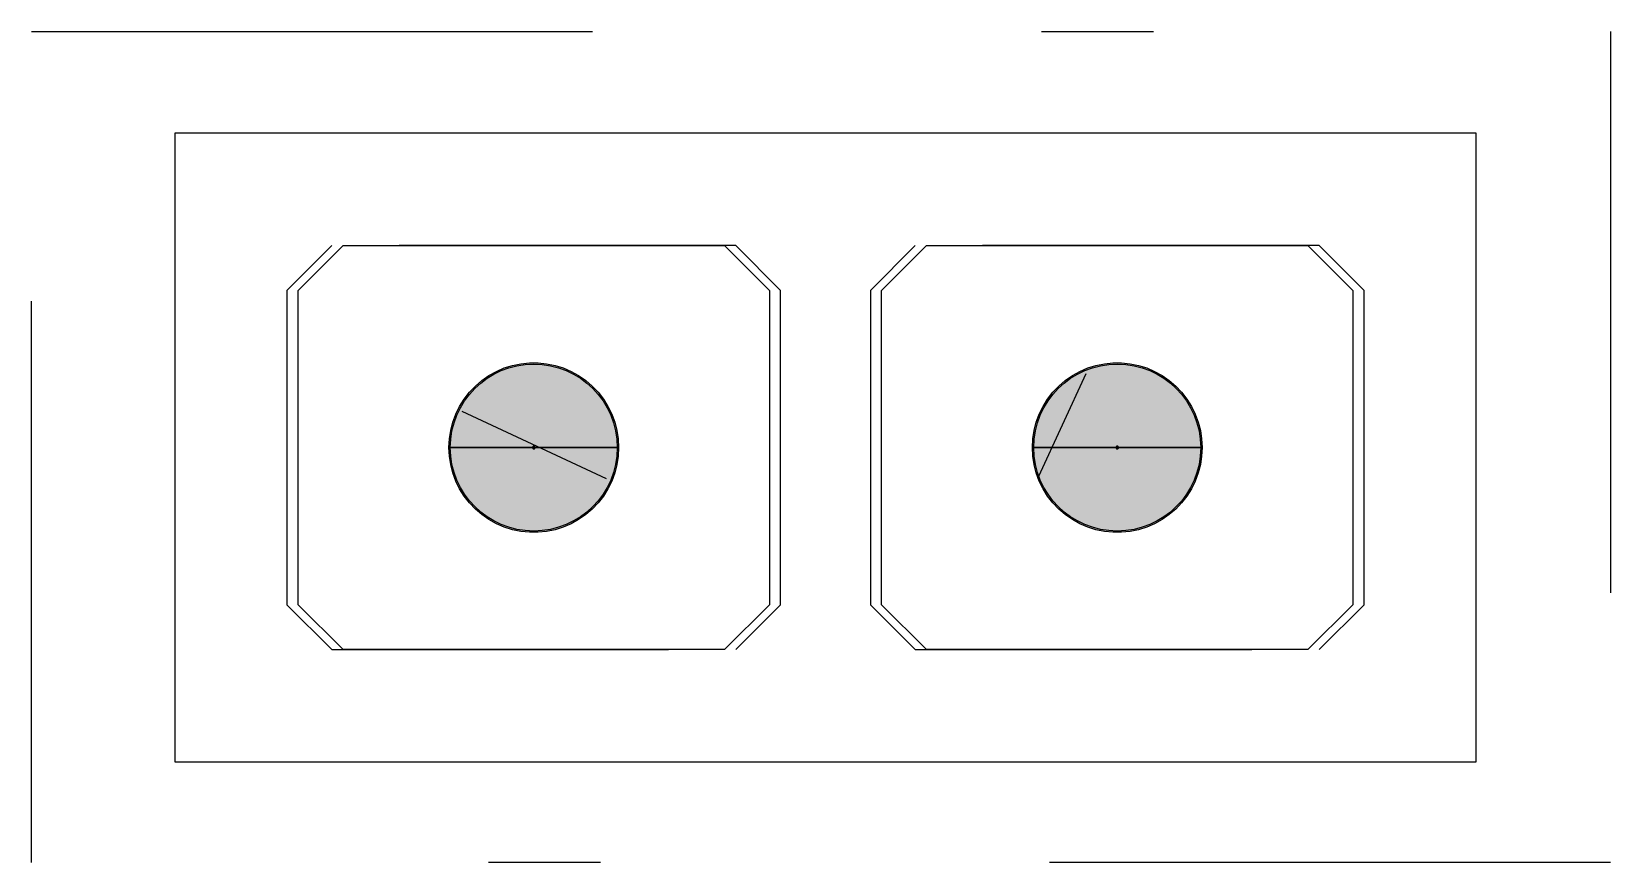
# Model space of a CAD drawing. Extents: x 0 to 119, y 0 to 84.
# Drawn here: x 108.627 to 110.034, y 41.449 to 42.189 of the extents above; entities that cross this region are included whole.
import ezdxf

# ---------------------------------------------------------------- set-up
doc = ezdxf.new("R2010")
doc.units = 0
doc.header["$MEASUREMENT"] = 0
doc.linetypes.add('ESTILO_TQS_0003', pattern=[1.5, 0.5, -0.4, 0.1, -0.5])
doc.linetypes.add('ESTILO_TQS_0005', pattern=[0.4, 0.3, -0.1])
for name, color, linetype in [('15', 12, 'CONTINUOUS'), ('17', 90, 'CONTINUOUS'), ('27', 250, 'CONTINUOUS'), ('40', 7, 'CONTINUOUS')]:
    doc.layers.add(name, color=color, linetype=linetype)

msp = doc.modelspace()

# ---------------------------------------------------------------- linework, layer by layer
at = {"layer": '15', "color": 12, "linetype": 'ESTILO_TQS_0003'}
msp.add_lwpolyline([(108.627026, 42.189463), (110.034129, 42.189463), (110.034129, 41.44925), (108.627026, 41.44925), (108.627026, 42.189463)], dxfattribs=at)
at = {"layer": '17', "color": 90, "linetype": 'Continuous'}
for p, q in [((108.864602, 41.958856), (108.904602, 41.998856)), ((108.904602, 41.998856), (109.244602, 41.998856)), ((109.244602, 41.998856), (109.284602, 41.958857)), ((109.384602, 41.958856), (109.424602, 41.998856)), ((109.424602, 41.998856), (109.764602, 41.998856)), ((109.764602, 41.998856), (109.804602, 41.958856)), ((108.864602, 41.678856), (108.864602, 41.958856)), ((109.284602, 41.958857), (109.284602, 41.678856)), ((109.384602, 41.678856), (109.384602, 41.958856)), ((109.804602, 41.958856), (109.804602, 41.678856)), ((109.524689, 41.79341), (109.566919, 41.884967)), ((109.010552, 41.85129), (109.139006, 41.791391)), ((108.904602, 41.638856), (108.864602, 41.678856)), ((109.284602, 41.678856), (109.244602, 41.638856)), ((109.424602, 41.638856), (109.384602, 41.678856)), ((109.804602, 41.678856), (109.764602, 41.638856)), ((109.244602, 41.638856), (108.904602, 41.638856)), ((109.764602, 41.638856), (109.424602, 41.638856))]:
    msp.add_line(p, q, dxfattribs=at)
for points in [[(109.073402, 41.818856), (109.073408, 41.818735), (109.073427, 41.818615), (109.073457, 41.818497), (109.0735, 41.818383), (109.073553, 41.818274), (109.073617, 41.818171), (109.073692, 41.818075), (109.073776, 41.817987), (109.073868, 41.817907), (109.073968, 41.817838), (109.074074, 41.817779), (109.074186, 41.817731), (109.074302, 41.817695), (109.074421, 41.81767), (109.074542, 41.817658), (109.074663, 41.817658), (109.074784, 41.81767), (109.074903, 41.817695), (109.075019, 41.817731), (109.075131, 41.817779), (109.075237, 41.817838), (109.075337, 41.817907), (109.075429, 41.817987), (109.075513, 41.818075), (109.075587, 41.818171), (109.075652, 41.818274), (109.075705, 41.818383), (109.075747, 41.818497), (109.075778, 41.818615), (109.075796, 41.818735), (109.075802, 41.818856), (108.999002, 41.818856), (108.99939, 41.826505), (109.00055, 41.834075), (109.002469, 41.841488), (109.005129, 41.84867), (109.008502, 41.855545), (109.012553, 41.862044), (109.01724, 41.8681), (109.022516, 41.873651), (109.028327, 41.878639), (109.034613, 41.883014), (109.041308, 41.88673), (109.048346, 41.88975), (109.055653, 41.892043), (109.063154, 41.893585), (109.070773, 41.894359), (109.078431, 41.894359), (109.08605, 41.893585), (109.093552, 41.892043), (109.100859, 41.88975), (109.107896, 41.88673), (109.114592, 41.883014), (109.120878, 41.878639), (109.126688, 41.873651), (109.131964, 41.8681), (109.136652, 41.862044), (109.140703, 41.855545), (109.144076, 41.84867), (109.146735, 41.841488), (109.148655, 41.834075), (109.149814, 41.826505), (109.150202, 41.818856), (109.073402, 41.818856)], [(109.593402, 41.818856), (109.593408, 41.818735), (109.593427, 41.818615), (109.593457, 41.818497), (109.5935, 41.818383), (109.593553, 41.818274), (109.593617, 41.818171), (109.593692, 41.818075), (109.593776, 41.817987), (109.593868, 41.817907), (109.593968, 41.817838), (109.594074, 41.817779), (109.594186, 41.817731), (109.594302, 41.817695), (109.594421, 41.81767), (109.594542, 41.817658), (109.594663, 41.817658), (109.594784, 41.81767), (109.594903, 41.817695), (109.595019, 41.817731), (109.595131, 41.817779), (109.595237, 41.817838), (109.595337, 41.817907), (109.595429, 41.817987), (109.595513, 41.818075), (109.595587, 41.818171), (109.595652, 41.818274), (109.595705, 41.818383), (109.595747, 41.818497), (109.595778, 41.818615), (109.595796, 41.818735), (109.595802, 41.818856), (109.519002, 41.818856), (109.51939, 41.826505), (109.52055, 41.834075), (109.522469, 41.841488), (109.525129, 41.84867), (109.528502, 41.855545), (109.532553, 41.862044), (109.53724, 41.8681), (109.542516, 41.873651), (109.548327, 41.878639), (109.554613, 41.883014), (109.561308, 41.88673), (109.568346, 41.88975), (109.575653, 41.892043), (109.583154, 41.893585), (109.590773, 41.894359), (109.598431, 41.894359), (109.60605, 41.893585), (109.613552, 41.892043), (109.620859, 41.88975), (109.627896, 41.88673), (109.634592, 41.883014), (109.640878, 41.878639), (109.646688, 41.873651), (109.651964, 41.8681), (109.656652, 41.862044), (109.660703, 41.855545), (109.664076, 41.84867), (109.666735, 41.841488), (109.668655, 41.834075), (109.669814, 41.826505), (109.670202, 41.818856), (109.593402, 41.818856)], [(109.075802, 41.818856), (109.075796, 41.818978), (109.075778, 41.819098), (109.075747, 41.819216), (109.075705, 41.81933), (109.075652, 41.819439), (109.075587, 41.819542), (109.075513, 41.819638), (109.075429, 41.819726), (109.075337, 41.819805), (109.075237, 41.819875), (109.075131, 41.819934), (109.075019, 41.819982), (109.074903, 41.820018), (109.074784, 41.820043), (109.074663, 41.820055), (109.074542, 41.820055), (109.074421, 41.820043), (109.074302, 41.820018), (109.074186, 41.819982), (109.074074, 41.819934), (109.073968, 41.819875), (109.073868, 41.819805), (109.073776, 41.819726), (109.073692, 41.819638), (109.073617, 41.819542), (109.073553, 41.819439), (109.0735, 41.81933), (109.073457, 41.819216), (109.073427, 41.819098), (109.073408, 41.818978), (109.073402, 41.818856), (109.150202, 41.818856), (109.149814, 41.811208), (109.148655, 41.803638), (109.146735, 41.796225), (109.144076, 41.789043), (109.140703, 41.782168), (109.136652, 41.775669), (109.131964, 41.769613), (109.126688, 41.764062), (109.120878, 41.759074), (109.114592, 41.754699), (109.107896, 41.750982), (109.100859, 41.747962), (109.093552, 41.74567), (109.08605, 41.744128), (109.078431, 41.743353), (109.070773, 41.743353), (109.063154, 41.744128), (109.055653, 41.74567), (109.048346, 41.747962), (109.041308, 41.750982), (109.034613, 41.754699), (109.028327, 41.759074), (109.022516, 41.764062), (109.01724, 41.769613), (109.012553, 41.775669), (109.008502, 41.782168), (109.005129, 41.789043), (109.002469, 41.796225), (109.00055, 41.803638), (108.99939, 41.811208), (108.999002, 41.818856), (109.075802, 41.818856)], [(109.595802, 41.818856), (109.595796, 41.818978), (109.595778, 41.819098), (109.595747, 41.819216), (109.595705, 41.81933), (109.595652, 41.819439), (109.595587, 41.819542), (109.595513, 41.819638), (109.595429, 41.819726), (109.595337, 41.819805), (109.595237, 41.819875), (109.595131, 41.819934), (109.595019, 41.819982), (109.594903, 41.820018), (109.594784, 41.820042), (109.594663, 41.820055), (109.594542, 41.820055), (109.594421, 41.820042), (109.594302, 41.820018), (109.594186, 41.819982), (109.594074, 41.819934), (109.593968, 41.819875), (109.593868, 41.819805), (109.593776, 41.819726), (109.593692, 41.819638), (109.593617, 41.819542), (109.593553, 41.819439), (109.5935, 41.81933), (109.593457, 41.819216), (109.593427, 41.819098), (109.593408, 41.818978), (109.593402, 41.818856), (109.670202, 41.818856), (109.669814, 41.811208), (109.668655, 41.803638), (109.666735, 41.796224), (109.664076, 41.789043), (109.660703, 41.782168), (109.656652, 41.775668), (109.651964, 41.769613), (109.646688, 41.764062), (109.640878, 41.759074), (109.634592, 41.754699), (109.627896, 41.750982), (109.620859, 41.747962), (109.613552, 41.74567), (109.60605, 41.744128), (109.598431, 41.743353), (109.590773, 41.743353), (109.583154, 41.744128), (109.575653, 41.74567), (109.568346, 41.747962), (109.561308, 41.750982), (109.554613, 41.754699), (109.548327, 41.759074), (109.542516, 41.764062), (109.53724, 41.769613), (109.532553, 41.775668), (109.528502, 41.782168), (109.525129, 41.789043), (109.522469, 41.796224), (109.52055, 41.803638), (109.51939, 41.811208), (109.519002, 41.818856), (109.595802, 41.818856)]]:
    msp.add_lwpolyline(points, dxfattribs=at)
for centre in [(109.074602, 41.818856), (109.594602, 41.818856)]:
    msp.add_circle(centre, 0.0744, dxfattribs=at)
for points in [[(109.073402, 41.818856), (109.041308, 41.88673), (109.048346, 41.88975)], [(109.073402, 41.818856), (109.048346, 41.88975), (109.055653, 41.892043)], [(109.073402, 41.818856), (109.055653, 41.892043), (109.063154, 41.893585)], [(109.073402, 41.818856), (109.063154, 41.893585), (109.070773, 41.894359)], [(109.073402, 41.818856), (109.070773, 41.894359), (109.078431, 41.894359)], [(109.075337, 41.817907), (109.073402, 41.818856), (109.078431, 41.894359)], [(109.075337, 41.817907), (109.078431, 41.894359), (109.150202, 41.818856)], [(109.150202, 41.818856), (109.078431, 41.894359), (109.08605, 41.893585)], [(109.150202, 41.818856), (109.08605, 41.893585), (109.093552, 41.892043)], [(109.150202, 41.818856), (109.093552, 41.892043), (109.100859, 41.88975)], [(109.150202, 41.818856), (109.100859, 41.88975), (109.107896, 41.88673)], [(109.593402, 41.818856), (109.561308, 41.88673), (109.568346, 41.88975)], [(109.593402, 41.818856), (109.568346, 41.88975), (109.575653, 41.892043)], [(109.593402, 41.818856), (109.575653, 41.892043), (109.583154, 41.893585)], [(109.593402, 41.818856), (109.583154, 41.893585), (109.590773, 41.894359)], [(109.593402, 41.818856), (109.590773, 41.894359), (109.598431, 41.894359)], [(109.595337, 41.817907), (109.593402, 41.818856), (109.598431, 41.894359)], [(109.595337, 41.817907), (109.598431, 41.894359), (109.670202, 41.818856)], [(109.670202, 41.818856), (109.598431, 41.894359), (109.60605, 41.893585)], [(109.670202, 41.818856), (109.60605, 41.893585), (109.613552, 41.892043)], [(109.670202, 41.818856), (109.613552, 41.892043), (109.620859, 41.88975)], [(109.670202, 41.818856), (109.620859, 41.88975), (109.627896, 41.88673)], [(109.073402, 41.818856), (109.022516, 41.873651), (109.028327, 41.878639)], [(109.073402, 41.818856), (109.028327, 41.878639), (109.034613, 41.883014)], [(109.073402, 41.818856), (109.034613, 41.883014), (109.041308, 41.88673)], [(109.150202, 41.818856), (109.107896, 41.88673), (109.114592, 41.883014)], [(109.150202, 41.818856), (109.114592, 41.883014), (109.120878, 41.878639)], [(109.150202, 41.818856), (109.120878, 41.878639), (109.126688, 41.873651)], [(109.593402, 41.818856), (109.542516, 41.873651), (109.548327, 41.878639)], [(109.593402, 41.818856), (109.548327, 41.878639), (109.554613, 41.883014)], [(109.593402, 41.818856), (109.554613, 41.883014), (109.561308, 41.88673)], [(109.670202, 41.818856), (109.627896, 41.88673), (109.634592, 41.883014)], [(109.670202, 41.818856), (109.634592, 41.883014), (109.640878, 41.878639)], [(109.670202, 41.818856), (109.640878, 41.878639), (109.646688, 41.873651)], [(109.073402, 41.818856), (109.008502, 41.855545), (109.012553, 41.862044)], [(109.073402, 41.818856), (109.012553, 41.862044), (109.01724, 41.8681)], [(109.073402, 41.818856), (109.01724, 41.8681), (109.022516, 41.873651)], [(109.150202, 41.818856), (109.126688, 41.873651), (109.131964, 41.8681)], [(109.150202, 41.818856), (109.131964, 41.8681), (109.136652, 41.862044)], [(109.150202, 41.818856), (109.136652, 41.862044), (109.140703, 41.855545)], [(109.593402, 41.818856), (109.528502, 41.855545), (109.532553, 41.862044)], [(109.593402, 41.818856), (109.532553, 41.862044), (109.53724, 41.8681)], [(109.593402, 41.818856), (109.53724, 41.8681), (109.542516, 41.873651)], [(109.670202, 41.818856), (109.646688, 41.873651), (109.651964, 41.8681)], [(109.670202, 41.818856), (109.651964, 41.8681), (109.656652, 41.862044)], [(109.670202, 41.818856), (109.656652, 41.862044), (109.660703, 41.855545)], [(109.073402, 41.818856), (109.002469, 41.841488), (109.005129, 41.84867)], [(109.073402, 41.818856), (109.005129, 41.84867), (109.008502, 41.855545)], [(109.150202, 41.818856), (109.140703, 41.855545), (109.144076, 41.84867)], [(109.150202, 41.818856), (109.144076, 41.84867), (109.146735, 41.841488)], [(109.593402, 41.818856), (109.522469, 41.841488), (109.525129, 41.84867)], [(109.593402, 41.818856), (109.525129, 41.84867), (109.528502, 41.855545)], [(109.670202, 41.818856), (109.660703, 41.855545), (109.664076, 41.84867)], [(109.670202, 41.818856), (109.664076, 41.84867), (109.666735, 41.841488)], [(109.073402, 41.818856), (108.99939, 41.826505), (109.00055, 41.834075)], [(109.073402, 41.818856), (109.00055, 41.834075), (109.002469, 41.841488)], [(109.150202, 41.818856), (109.146735, 41.841488), (109.148655, 41.834075)], [(109.150202, 41.818856), (109.148655, 41.834075), (109.149814, 41.826505)], [(109.593402, 41.818856), (109.51939, 41.826505), (109.52055, 41.834075)], [(109.593402, 41.818856), (109.52055, 41.834075), (109.522469, 41.841488)], [(109.670202, 41.818856), (109.666735, 41.841488), (109.668655, 41.834075)], [(109.670202, 41.818856), (109.668655, 41.834075), (109.669814, 41.826505)], [(109.073402, 41.818856), (108.999002, 41.818856), (108.99939, 41.826505)], [(109.073868, 41.819805), (108.99939, 41.811208), (108.999002, 41.818856)], [(109.073868, 41.819805), (109.00055, 41.803638), (108.99939, 41.811208)], [(109.073868, 41.819805), (109.002469, 41.796225), (109.00055, 41.803638)], [(109.073868, 41.819805), (109.005129, 41.789043), (109.002469, 41.796225)], [(109.073868, 41.819805), (109.008502, 41.782168), (109.005129, 41.789043)], [(109.073868, 41.819805), (109.012553, 41.775669), (109.008502, 41.782168)], [(109.073868, 41.819805), (109.01724, 41.769613), (109.012553, 41.775669)], [(109.073868, 41.819805), (109.022516, 41.764062), (109.01724, 41.769613)], [(109.073868, 41.819805), (109.028327, 41.759074), (109.022516, 41.764062)], [(109.073868, 41.819805), (109.034613, 41.754699), (109.028327, 41.759074)], [(109.073868, 41.819805), (109.041308, 41.750982), (109.034613, 41.754699)], [(109.073868, 41.819805), (109.048346, 41.747962), (109.041308, 41.750982)], [(109.073868, 41.819805), (109.055653, 41.74567), (109.048346, 41.747962)], [(109.073868, 41.819805), (109.063154, 41.744128), (109.055653, 41.74567)], [(109.073868, 41.819805), (109.070773, 41.743353), (109.063154, 41.744128)], [(109.073868, 41.819805), (109.078431, 41.743353), (109.070773, 41.743353)], [(109.075802, 41.818856), (109.073868, 41.819805), (109.074074, 41.819934)], [(109.075802, 41.818856), (109.078431, 41.743353), (109.073868, 41.819805)], [(109.075802, 41.818856), (109.074074, 41.819934), (109.074421, 41.820043)], [(109.075802, 41.818856), (109.074421, 41.820043), (109.074542, 41.820055)], [(109.075802, 41.818856), (109.074421, 41.820043), (109.074421, 41.820043)], [(109.075802, 41.818856), (109.074421, 41.820043), (109.074421, 41.820043)], [(109.075802, 41.818856), (109.074542, 41.820055), (109.074542, 41.820055)], [(109.075802, 41.818856), (109.074542, 41.820055), (109.074663, 41.820055)], [(109.075802, 41.818856), (109.074663, 41.820055), (109.074663, 41.820055)], [(109.075802, 41.818856), (109.074663, 41.820055), (109.074784, 41.820043)], [(109.075802, 41.818856), (109.074784, 41.820043), (109.074903, 41.820018)], [(109.075802, 41.818856), (109.074903, 41.820018), (109.075019, 41.819982)], [(109.075802, 41.818856), (109.075019, 41.819982), (109.075131, 41.819934)], [(109.075802, 41.818856), (109.075131, 41.819934), (109.075237, 41.819875)], [(109.075802, 41.818856), (109.075237, 41.819875), (109.075337, 41.819805)], [(109.075802, 41.818856), (109.075337, 41.819805), (109.075513, 41.819638)], [(109.075802, 41.818856), (109.075513, 41.819638), (109.075652, 41.819439)], [(109.075802, 41.818856), (109.075652, 41.819439), (109.075778, 41.819098)], [(109.593402, 41.818856), (109.519002, 41.818856), (109.51939, 41.826505)], [(109.593868, 41.819805), (109.51939, 41.811208), (109.519002, 41.818856)], [(109.593868, 41.819805), (109.52055, 41.803638), (109.51939, 41.811208)], [(109.593868, 41.819805), (109.522469, 41.796224), (109.52055, 41.803638)], [(109.593868, 41.819805), (109.525129, 41.789043), (109.522469, 41.796224)], [(109.593868, 41.819805), (109.528502, 41.782168), (109.525129, 41.789043)], [(109.593868, 41.819805), (109.532553, 41.775668), (109.528502, 41.782168)], [(109.593868, 41.819805), (109.53724, 41.769613), (109.532553, 41.775668)], [(109.593868, 41.819805), (109.542516, 41.764062), (109.53724, 41.769613)], [(109.593868, 41.819805), (109.548327, 41.759074), (109.542516, 41.764062)], [(109.593868, 41.819805), (109.554613, 41.754699), (109.548327, 41.759074)], [(109.593868, 41.819805), (109.561308, 41.750982), (109.554613, 41.754699)], [(109.593868, 41.819805), (109.568346, 41.747962), (109.561308, 41.750982)], [(109.593868, 41.819805), (109.575653, 41.74567), (109.568346, 41.747962)], [(109.593868, 41.819805), (109.583154, 41.744128), (109.575653, 41.74567)], [(109.593868, 41.819805), (109.590773, 41.743353), (109.583154, 41.744128)], [(109.593868, 41.819805), (109.598431, 41.743353), (109.590773, 41.743353)], [(109.595802, 41.818856), (109.593868, 41.819805), (109.594074, 41.819934)], [(109.595802, 41.818856), (109.598431, 41.743353), (109.593868, 41.819805)], [(109.595802, 41.818856), (109.594074, 41.819934), (109.594421, 41.820042)], [(109.595802, 41.818856), (109.594421, 41.820042), (109.594542, 41.820055)], [(109.595802, 41.818856), (109.594421, 41.820042), (109.594421, 41.820042)], [(109.595802, 41.818856), (109.594421, 41.820042), (109.594421, 41.820042)], [(109.595802, 41.818856), (109.594542, 41.820055), (109.594542, 41.820055)], [(109.595802, 41.818856), (109.594542, 41.820055), (109.594663, 41.820055)], [(109.595802, 41.818856), (109.594663, 41.820055), (109.594663, 41.820055)], [(109.595802, 41.818856), (109.594663, 41.820055), (109.594784, 41.820042)], [(109.595802, 41.818856), (109.594784, 41.820042), (109.594903, 41.820018)], [(109.595802, 41.818856), (109.594903, 41.820018), (109.595019, 41.819982)], [(109.595802, 41.818856), (109.595019, 41.819982), (109.595131, 41.819934)], [(109.595802, 41.818856), (109.595131, 41.819934), (109.595237, 41.819875)], [(109.595802, 41.818856), (109.595237, 41.819875), (109.595337, 41.819805)], [(109.595802, 41.818856), (109.595337, 41.819805), (109.595513, 41.819638)], [(109.595802, 41.818856), (109.595513, 41.819638), (109.595652, 41.819439)], [(109.595802, 41.818856), (109.595652, 41.819439), (109.595778, 41.819098)], [(109.075337, 41.817907), (109.073408, 41.818735), (109.073402, 41.818856)], [(109.075337, 41.817907), (109.073402, 41.818856), (109.073402, 41.818856)], [(109.075337, 41.817907), (109.073402, 41.818856), (109.073402, 41.818856)], [(109.075337, 41.817907), (109.073402, 41.818856), (109.073402, 41.818856)], [(109.075337, 41.817907), (109.073402, 41.818856), (109.073402, 41.818856)], [(109.075337, 41.817907), (109.073402, 41.818856), (109.073402, 41.818856)], [(109.075337, 41.817907), (109.073402, 41.818856), (109.073402, 41.818856)], [(109.075337, 41.817907), (109.073402, 41.818856), (109.073402, 41.818856)], [(109.075337, 41.817907), (109.073402, 41.818856), (109.073402, 41.818856)], [(109.075337, 41.817907), (109.073402, 41.818856), (109.073402, 41.818856)], [(109.075337, 41.817907), (109.073427, 41.818615), (109.073408, 41.818735)], [(109.075337, 41.817907), (109.073408, 41.818735), (109.073408, 41.818735)], [(109.075337, 41.817907), (109.073553, 41.818274), (109.073427, 41.818615)], [(109.075337, 41.817907), (109.073427, 41.818615), (109.073427, 41.818615)], [(109.075337, 41.817907), (109.073427, 41.818615), (109.073427, 41.818615)], [(109.075337, 41.817907), (109.073692, 41.818075), (109.073553, 41.818274)], [(109.075337, 41.817907), (109.073868, 41.817907), (109.073692, 41.818075)], [(109.075337, 41.817907), (109.073968, 41.817838), (109.073868, 41.817907)], [(109.075337, 41.817907), (109.074074, 41.817779), (109.073968, 41.817838)], [(109.075337, 41.817907), (109.074186, 41.817731), (109.074074, 41.817779)], [(109.075337, 41.817907), (109.074302, 41.817695), (109.074186, 41.817731)], [(109.075337, 41.817907), (109.074421, 41.81767), (109.074302, 41.817695)], [(109.075337, 41.817907), (109.074542, 41.817658), (109.074421, 41.81767)], [(109.075337, 41.817907), (109.074663, 41.817658), (109.074542, 41.817658)], [(109.075337, 41.817907), (109.074542, 41.817658), (109.074542, 41.817658)], [(109.075337, 41.817907), (109.074784, 41.81767), (109.074663, 41.817658)], [(109.075337, 41.817907), (109.074663, 41.817658), (109.074663, 41.817658)], [(109.075337, 41.817907), (109.075131, 41.817779), (109.074784, 41.81767)], [(109.075337, 41.817907), (109.074784, 41.81767), (109.074784, 41.81767)], [(109.075337, 41.817907), (109.074784, 41.81767), (109.074784, 41.81767)], [(109.075802, 41.818856), (109.075778, 41.819098), (109.075778, 41.819098)], [(109.075802, 41.818856), (109.075778, 41.819098), (109.075778, 41.819098)], [(109.075802, 41.818856), (109.075778, 41.819098), (109.075796, 41.818978)], [(109.075802, 41.818856), (109.075796, 41.818978), (109.075796, 41.818978)], [(109.075802, 41.818856), (109.075796, 41.818978), (109.075802, 41.818856)], [(109.075802, 41.818856), (109.150202, 41.818856), (109.078431, 41.743353)], [(109.075802, 41.818856), (109.075802, 41.818856), (109.075802, 41.818856)], [(109.075802, 41.818856), (109.075802, 41.818856), (109.075802, 41.818856)], [(109.075802, 41.818856), (109.075802, 41.818856), (109.075802, 41.818856)], [(109.075802, 41.818856), (109.075802, 41.818856), (109.075802, 41.818856)], [(109.075802, 41.818856), (109.075802, 41.818856), (109.075802, 41.818856)], [(109.075802, 41.818856), (109.075802, 41.818856), (109.075802, 41.818856)], [(109.075802, 41.818856), (109.075802, 41.818856), (109.075802, 41.818856)], [(109.075802, 41.818856), (109.075802, 41.818856), (109.075802, 41.818856)], [(109.150202, 41.818856), (109.08605, 41.744128), (109.078431, 41.743353)], [(109.150202, 41.818856), (109.093552, 41.74567), (109.08605, 41.744128)], [(109.150202, 41.818856), (109.100859, 41.747962), (109.093552, 41.74567)], [(109.150202, 41.818856), (109.107896, 41.750982), (109.100859, 41.747962)], [(109.150202, 41.818856), (109.114592, 41.754699), (109.107896, 41.750982)], [(109.150202, 41.818856), (109.120878, 41.759074), (109.114592, 41.754699)], [(109.150202, 41.818856), (109.126688, 41.764062), (109.120878, 41.759074)], [(109.150202, 41.818856), (109.131964, 41.769613), (109.126688, 41.764062)], [(109.150202, 41.818856), (109.136652, 41.775669), (109.131964, 41.769613)], [(109.150202, 41.818856), (109.140703, 41.782168), (109.136652, 41.775669)], [(109.150202, 41.818856), (109.144076, 41.789043), (109.140703, 41.782168)], [(109.150202, 41.818856), (109.146735, 41.796225), (109.144076, 41.789043)], [(109.150202, 41.818856), (109.148655, 41.803638), (109.146735, 41.796225)], [(109.150202, 41.818856), (109.149814, 41.811208), (109.148655, 41.803638)], [(109.595337, 41.817907), (109.593408, 41.818735), (109.593402, 41.818856)], [(109.595337, 41.817907), (109.593402, 41.818856), (109.593402, 41.818856)], [(109.595337, 41.817907), (109.593402, 41.818856), (109.593402, 41.818856)], [(109.595337, 41.817907), (109.593402, 41.818856), (109.593402, 41.818856)], [(109.595337, 41.817907), (109.593402, 41.818856), (109.593402, 41.818856)], [(109.595337, 41.817907), (109.593402, 41.818856), (109.593402, 41.818856)], [(109.595337, 41.817907), (109.593402, 41.818856), (109.593402, 41.818856)], [(109.595337, 41.817907), (109.593402, 41.818856), (109.593402, 41.818856)], [(109.595337, 41.817907), (109.593402, 41.818856), (109.593402, 41.818856)], [(109.595337, 41.817907), (109.593402, 41.818856), (109.593402, 41.818856)], [(109.595337, 41.817907), (109.593427, 41.818615), (109.593408, 41.818735)], [(109.595337, 41.817907), (109.593408, 41.818735), (109.593408, 41.818735)], [(109.595337, 41.817907), (109.593553, 41.818274), (109.593427, 41.818615)], [(109.595337, 41.817907), (109.593427, 41.818615), (109.593427, 41.818615)], [(109.595337, 41.817907), (109.593427, 41.818615), (109.593427, 41.818615)], [(109.595337, 41.817907), (109.593692, 41.818075), (109.593553, 41.818274)], [(109.595337, 41.817907), (109.593868, 41.817907), (109.593692, 41.818075)], [(109.595337, 41.817907), (109.593968, 41.817838), (109.593868, 41.817907)], [(109.595337, 41.817907), (109.594074, 41.817779), (109.593968, 41.817838)], [(109.595337, 41.817907), (109.594186, 41.817731), (109.594074, 41.817779)], [(109.595337, 41.817907), (109.594302, 41.817695), (109.594186, 41.817731)], [(109.595337, 41.817907), (109.594421, 41.81767), (109.594302, 41.817695)], [(109.595337, 41.817907), (109.594542, 41.817658), (109.594421, 41.81767)], [(109.595337, 41.817907), (109.594663, 41.817658), (109.594542, 41.817658)], [(109.595337, 41.817907), (109.594542, 41.817658), (109.594542, 41.817658)], [(109.595337, 41.817907), (109.594784, 41.81767), (109.594663, 41.817658)], [(109.595337, 41.817907), (109.594663, 41.817658), (109.594663, 41.817658)], [(109.595337, 41.817907), (109.595131, 41.817779), (109.594784, 41.81767)], [(109.595337, 41.817907), (109.594784, 41.81767), (109.594784, 41.81767)], [(109.595337, 41.817907), (109.594784, 41.81767), (109.594784, 41.81767)], [(109.595802, 41.818856), (109.595778, 41.819098), (109.595778, 41.819098)], [(109.595802, 41.818856), (109.595778, 41.819098), (109.595778, 41.819098)], [(109.595802, 41.818856), (109.595778, 41.819098), (109.595796, 41.818978)], [(109.595802, 41.818856), (109.595796, 41.818978), (109.595796, 41.818978)], [(109.595802, 41.818856), (109.595796, 41.818978), (109.595802, 41.818856)], [(109.595802, 41.818856), (109.670202, 41.818856), (109.598431, 41.743353)], [(109.595802, 41.818856), (109.595802, 41.818856), (109.595802, 41.818856)], [(109.595802, 41.818856), (109.595802, 41.818856), (109.595802, 41.818856)], [(109.595802, 41.818856), (109.595802, 41.818856), (109.595802, 41.818856)], [(109.595802, 41.818856), (109.595802, 41.818856), (109.595802, 41.818856)], [(109.595802, 41.818856), (109.595802, 41.818856), (109.595802, 41.818856)], [(109.595802, 41.818856), (109.595802, 41.818856), (109.595802, 41.818856)], [(109.595802, 41.818856), (109.595802, 41.818856), (109.595802, 41.818856)], [(109.595802, 41.818856), (109.595802, 41.818856), (109.595802, 41.818856)], [(109.670202, 41.818856), (109.60605, 41.744128), (109.598431, 41.743353)], [(109.670202, 41.818856), (109.613552, 41.74567), (109.60605, 41.744128)], [(109.670202, 41.818856), (109.620859, 41.747962), (109.613552, 41.74567)], [(109.670202, 41.818856), (109.627896, 41.750982), (109.620859, 41.747962)], [(109.670202, 41.818856), (109.634592, 41.754699), (109.627896, 41.750982)], [(109.670202, 41.818856), (109.640878, 41.759074), (109.634592, 41.754699)], [(109.670202, 41.818856), (109.646688, 41.764062), (109.640878, 41.759074)], [(109.670202, 41.818856), (109.651964, 41.769613), (109.646688, 41.764062)], [(109.670202, 41.818856), (109.656652, 41.775668), (109.651964, 41.769613)], [(109.670202, 41.818856), (109.660703, 41.782168), (109.656652, 41.775668)], [(109.670202, 41.818856), (109.664076, 41.789043), (109.660703, 41.782168)], [(109.670202, 41.818856), (109.666735, 41.796224), (109.664076, 41.789043)], [(109.670202, 41.818856), (109.668655, 41.803638), (109.666735, 41.796224)], [(109.670202, 41.818856), (109.669814, 41.811208), (109.668655, 41.803638)]]:
    msp.add_solid(points, dxfattribs=at)
at = {"layer": '27', "color": 250, "linetype": 'ESTILO_TQS_0005'}
for points in [[(109.294602, 41.958856), (109.254602, 41.998856), (108.894602, 41.998856), (108.854602, 41.958856), (108.854602, 41.678856), (108.894602, 41.638856), (109.254602, 41.638856), (109.294602, 41.678856), (109.294602, 41.958856)], [(109.814602, 41.958856), (109.774602, 41.998856), (109.414602, 41.998856), (109.374602, 41.958856), (109.374602, 41.678856), (109.414602, 41.638856), (109.774602, 41.638856), (109.814602, 41.678856), (109.814602, 41.958856)]]:
    msp.add_lwpolyline(points, dxfattribs=at)
at = {"layer": '40', "linetype": 'Continuous'}
msp.add_lwpolyline([(109.914602, 42.098856), (108.754602, 42.098856), (108.754602, 41.538856), (109.914602, 41.538856), (109.914602, 42.098856)], dxfattribs=at)

doc.saveas('drawing.dxf')
